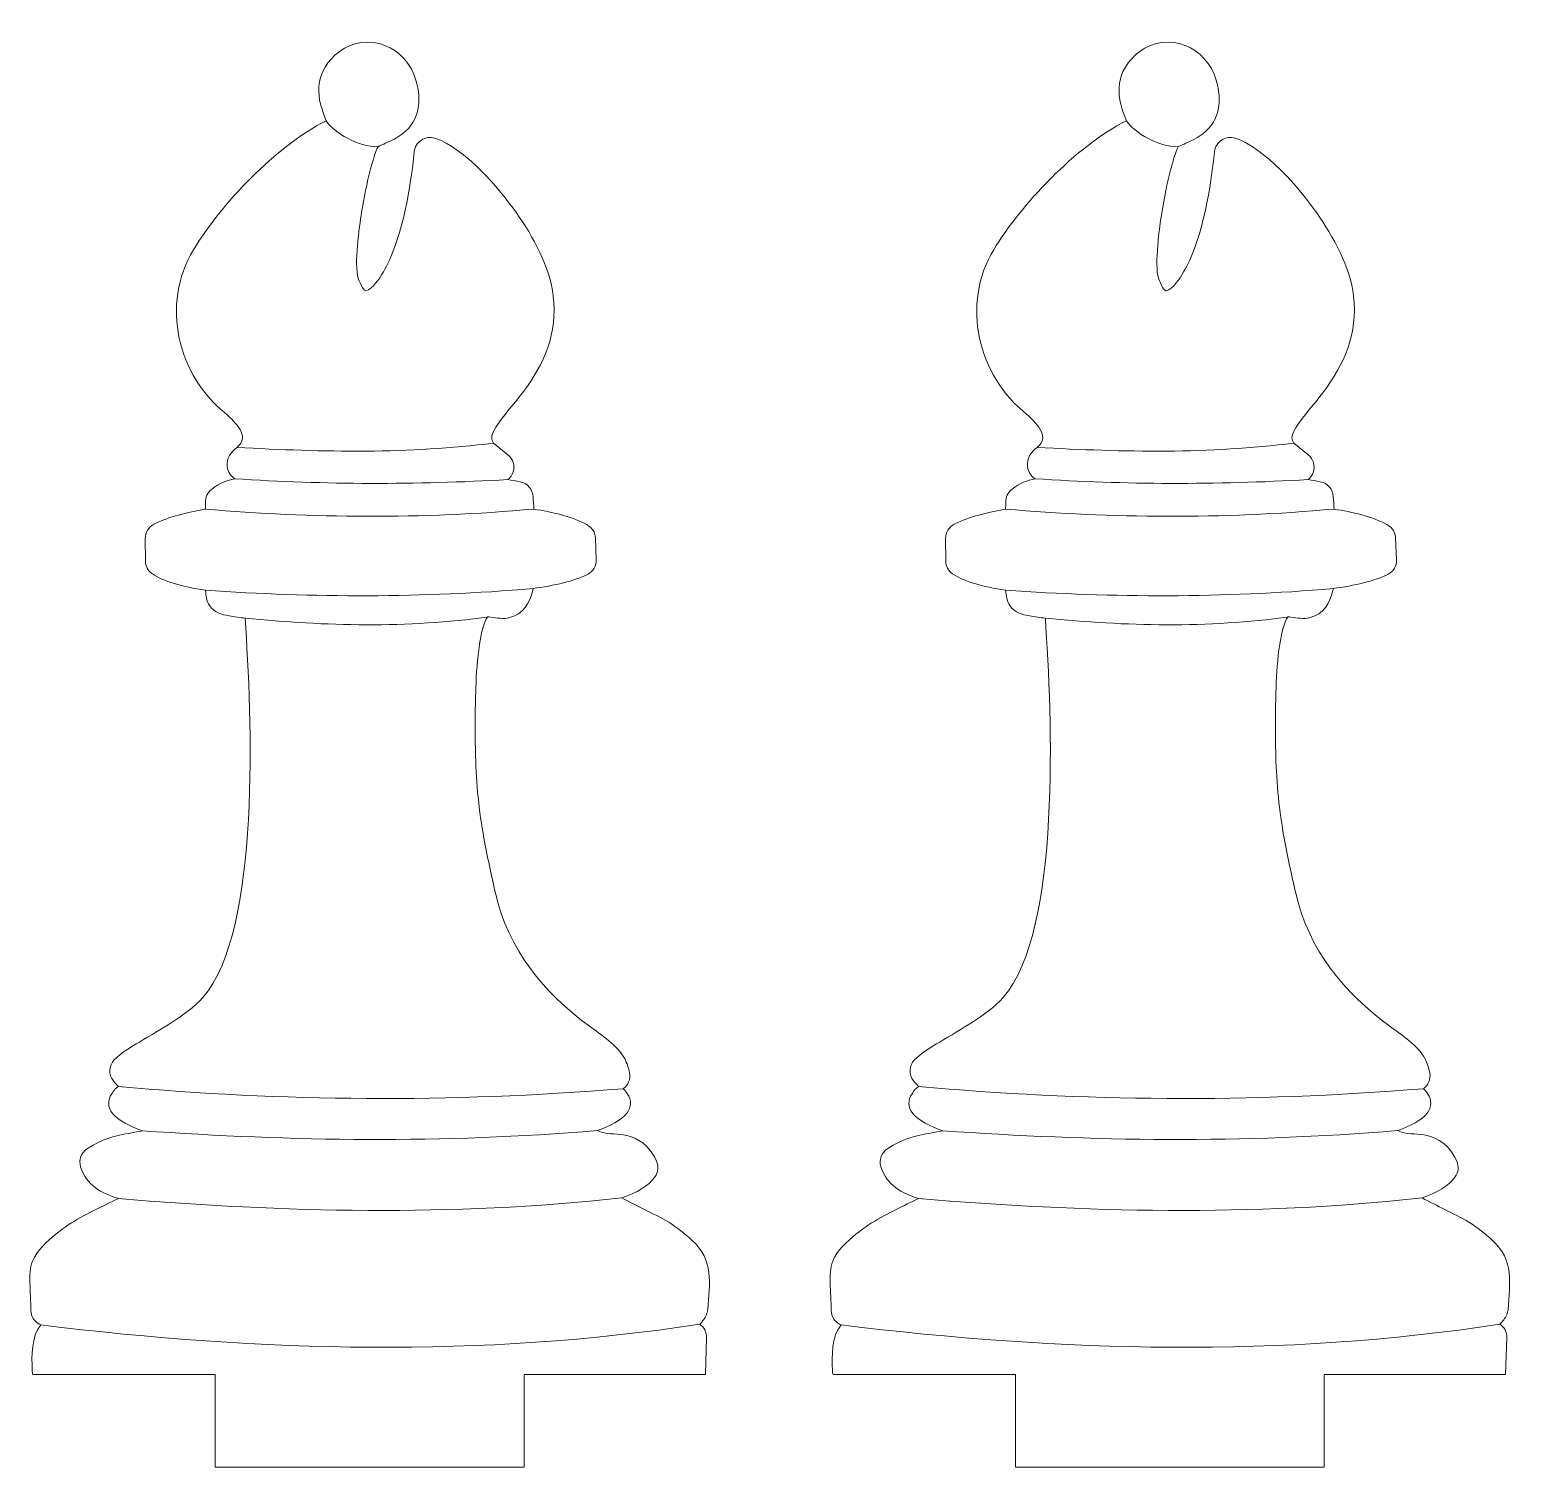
# Model space of a CAD drawing. Header units: millimetres. Extents: x 1411 to 2294, y -163 to 58.
# Drawn here: x 1467.69 to 1515.76, y -26.48 to 20.07 of the extents above; entities that cross this region are included whole.
import ezdxf

# ---------------------------------------------------------------- set-up
doc = ezdxf.new("R2010")
doc.units = ezdxf.units.MM
doc.header["$MEASUREMENT"] = 0
doc.layers.add('layer 1', color=7, linetype='Continuous')

msp = doc.modelspace()

# ---------------------------------------------------------------- linework, layer by layer
at = {"layer": 'layer 1', "color": 250, "lineweight": 9}
for points in [[(1489.5678, -23.4816), (1489.5678, -23.4816), (1483.698, -23.4816), (1483.698, -23.4816), (1483.698, -23.4816), (1483.698, -23.4816), (1483.698, -26.4816), (1483.698, -26.4816), (1483.698, -26.4816), (1483.698, -26.4816), (1473.698, -26.4816), (1473.698, -26.4816), (1473.698, -26.4816), (1473.698, -26.4816), (1473.698, -23.4816), (1473.698, -23.4816), (1473.698, -23.4816), (1473.698, -23.4816), (1467.7989, -23.4816), (1467.7989, -23.4816), (1467.7989, -23.4816), (1467.7847, -23.4365), (1467.7765, -23.3883), (1467.7749, -23.338), (1467.7749, -23.338), (1467.7602, -22.8842), (1467.7405, -22.2508), (1468.0542, -21.8734), (1468.0542, -21.8734), (1468.0373, -21.8645), (1468.0207, -21.8555), (1468.0041, -21.8465), (1468.0041, -21.8465), (1467.8372, -21.7556), (1467.7393, -21.5942), (1467.7359, -21.4041), (1467.7359, -21.4041), (1467.7304, -21.1047), (1467.7103, -20.8078), (1467.7016, -20.5091), (1467.7016, -20.5091), (1467.6946, -20.2693), (1467.7012, -20.038), (1467.7869, -19.8103), (1467.7869, -19.8103), (1467.9246, -19.4443), (1468.2447, -19.1806), (1468.5372, -18.9379), (1468.5372, -18.9379), (1469.0964, -18.4739), (1469.5687, -18.2744), (1470.1985, -17.955), (1470.1985, -17.955), (1470.3267, -17.89), (1470.4489, -17.8313), (1470.5659, -17.7786), (1470.5659, -17.7786), (1470.016, -17.6171), (1469.5312, -17.3367), (1469.3438, -16.7565), (1469.3438, -16.7565), (1469.2696, -16.527), (1469.36, -16.2841), (1469.566, -16.1589), (1469.566, -16.1589), (1470.0671, -15.8542), (1470.3713, -15.7642), (1470.9524, -15.6587), (1470.9524, -15.6587), (1471.0842, -15.6348), (1471.2167, -15.6112), (1471.348, -15.5843), (1471.348, -15.5843), (1470.9332, -15.4434), (1470.5747, -15.261), (1470.3743, -15.0235), (1470.3743, -15.0235), (1470.2198, -14.8404), (1470.2104, -14.5838), (1470.351, -14.3898), (1470.351, -14.3898), (1470.387, -14.3402), (1470.4134, -14.288), (1470.4549, -14.2419), (1470.4549, -14.2419), (1470.4884, -14.2044), (1470.5263, -14.1755), (1470.5654, -14.1479), (1470.5654, -14.1479), (1470.5095, -14.0945), (1470.4559, -14.0352), (1470.4026, -13.9687), (1470.4026, -13.9687), (1470.24, -13.7663), (1470.2523, -13.479), (1470.4316, -13.2912), (1470.4316, -13.2912), (1470.6404, -13.0727), (1470.9866, -12.871), (1471.2466, -12.7147), (1471.2466, -12.7147), (1471.6008, -12.5016), (1471.9584, -12.2951), (1472.3048, -12.0691), (1472.3048, -12.0691), (1472.6439, -11.8479), (1473.0305, -11.577), (1473.2988, -11.2722), (1473.2988, -11.2722), (1475.1929, -9.1204), (1474.8832, -2.1534), (1474.6683, 1.0099), (1474.6683, 1.0099), (1474.4956, 1.0338), (1474.3229, 1.058), (1474.1521, 1.0869), (1474.1521, 1.0869), (1473.9026, 1.1291), (1473.6712, 1.1926), (1473.5204, 1.4169), (1473.5204, 1.4169), (1473.4023, 1.5927), (1473.4143, 1.7303), (1473.3842, 1.9134), (1473.3842, 1.9134), (1472.6379, 2.0342), (1472.0136, 2.2047), (1471.6663, 2.4446), (1471.6663, 2.4446), (1471.5241, 2.5428), (1471.4458, 2.6908), (1471.4443, 2.8636), (1471.4443, 2.8636), (1471.4443, 2.8636), (1471.4384, 3.5898), (1471.4384, 3.5898), (1471.4384, 3.5898), (1471.4368, 3.7883), (1471.5397, 3.9593), (1471.716, 4.0507), (1471.716, 4.0507), (1472.209, 4.3063), (1472.8014, 4.4319), (1473.3797, 4.5406), (1473.3797, 4.5406), (1473.3821, 4.6132), (1473.386, 4.6868), (1473.384, 4.7612), (1473.384, 4.7612), (1473.3794, 4.93), (1473.4488, 5.0774), (1473.5821, 5.1812), (1473.5821, 5.1812), (1473.8568, 5.3951), (1474.0789, 5.4747), (1474.3338, 5.5253), (1474.3338, 5.5253), (1474.2072, 5.6099), (1474.114, 5.7343), (1474.0893, 5.9213), (1474.0893, 5.9213), (1474.0545, 6.1844), (1474.2081, 6.3905), (1474.4024, 6.542), (1474.4024, 6.542), (1474.8664, 6.9046), (1474.3179, 7.371), (1474.072, 7.6111), (1474.072, 7.6111), (1472.4815, 8.8554), (1471.9275, 11.1723), (1472.9947, 12.9409), (1472.9947, 12.9409), (1473.8715, 14.3938), (1475.6537, 16.2871), (1477.2919, 17.1183), (1477.2919, 17.1183), (1477.1511, 17.471), (1477.0287, 17.8314), (1477.0567, 18.2187), (1477.0567, 18.2187), (1477.0908, 18.6917), (1477.3408, 19.0618), (1477.7098, 19.3458), (1477.7098, 19.3458), (1478.6448, 20.0655), (1479.8949, 19.4924), (1480.1997, 18.4322), (1480.1997, 18.4322), (1480.3874, 17.7793), (1480.3303, 17.1344), (1479.7642, 16.693), (1479.7642, 16.693), (1479.5961, 16.5621), (1479.4111, 16.4714), (1479.2172, 16.3865), (1479.2172, 16.3865), (1479.1586, 16.3609), (1479.036, 16.3136), (1478.9715, 16.2741), (1478.9715, 16.2741), (1478.8798, 16.1174), (1478.7717, 15.715), (1478.7304, 15.559), (1478.7304, 15.559), (1478.608, 15.0964), (1478.5135, 14.6191), (1478.438, 14.1467), (1478.438, 14.1467), (1478.3648, 13.6887), (1478.1941, 12.4547), (1478.3291, 12.0235), (1478.3291, 12.0235), (1478.3529, 11.9477), (1478.4756, 11.6304), (1478.5722, 11.6117), (1478.5722, 11.6117), (1478.6122, 11.604), (1478.7208, 11.6842), (1478.7473, 11.7063), (1478.7473, 11.7063), (1478.952, 11.877), (1479.1257, 12.1698), (1479.2438, 12.4045), (1479.2438, 12.4045), (1479.7787, 13.4665), (1480.0228, 14.9448), (1480.1452, 16.1148), (1480.1452, 16.1148), (1480.1618, 16.2739), (1480.2412, 16.404), (1480.375, 16.4917), (1480.375, 16.4917), (1480.5089, 16.5793), (1480.6599, 16.6), (1480.8124, 16.5516), (1480.8124, 16.5516), (1481.7648, 16.2493), (1482.8962, 14.9292), (1483.4547, 14.1344), (1483.4547, 14.1344), (1483.9861, 13.3783), (1484.5411, 12.3747), (1484.6456, 11.4441), (1484.6456, 11.4441), (1484.7825, 10.2242), (1484.3701, 9.2567), (1483.6473, 8.3063), (1483.6473, 8.3063), (1483.4068, 7.9899), (1483.1373, 7.6902), (1482.9053, 7.3696), (1482.9053, 7.3696), (1482.8157, 7.2459), (1482.6528, 7.0095), (1482.6527, 6.849), (1482.6527, 6.849), (1482.6526, 6.7887), (1482.6786, 6.7326), (1482.7117, 6.6827), (1482.7117, 6.6827), (1482.7117, 6.6827), (1483.1795, 6.3003), (1483.1795, 6.3003), (1483.1795, 6.3003), (1483.3447, 6.1652), (1483.4083, 5.9552), (1483.3457, 5.7512), (1483.3457, 5.7512), (1483.3139, 5.6475), (1483.2542, 5.5608), (1483.1753, 5.4981), (1483.1753, 5.4981), (1483.3071, 5.4764), (1483.4387, 5.4532), (1483.5701, 5.4286), (1483.5701, 5.4286), (1483.8112, 5.3835), (1483.9834, 5.1816), (1483.9898, 4.9364), (1483.9898, 4.9364), (1483.9932, 4.8088), (1484.0119, 4.6754), (1484.0159, 4.5442), (1484.0159, 4.5442), (1484.6159, 4.4401), (1485.2268, 4.3198), (1485.7442, 4.0319), (1485.7442, 4.0319), (1485.9054, 3.9423), (1486.0006, 3.7876), (1486.008, 3.6033), (1486.008, 3.6033), (1486.008, 3.6033), (1486.0361, 2.9085), (1486.0361, 2.9085), (1486.0361, 2.9085), (1486.0442, 2.7091), (1485.9455, 2.534), (1485.7708, 2.4375), (1485.7708, 2.4375), (1485.3592, 2.2102), (1484.6449, 2.0659), (1483.9924, 1.9716), (1483.9924, 1.9716), (1483.9898, 1.9496), (1483.9857, 1.9275), (1483.9801, 1.9055), (1483.9801, 1.9055), (1483.8787, 1.5043), (1483.6705, 1.1358), (1483.2396, 1.0308), (1483.2396, 1.0308), (1483.0084, 0.9744), (1482.8354, 1.0177), (1482.6112, 1.046), (1482.6112, 1.046), (1482.5917, 1.0485), (1482.5497, 1.054), (1482.5255, 1.0517), (1482.5255, 1.0517), (1482.3897, 0.9339), (1482.2782, 0.3114), (1482.2552, 0.1596), (1482.2552, 0.1596), (1482.1855, -0.3011), (1482.1561, -0.7773), (1482.1381, -1.2426), (1482.1381, -1.2426), (1482.1097, -1.9766), (1482.1136, -2.7147), (1482.129, -3.449), (1482.129, -3.449), (1482.1478, -4.3515), (1482.2419, -5.2269), (1482.4014, -6.1148), (1482.4014, -6.1148), (1482.5083, -6.7091), (1482.6394, -7.2989), (1482.7726, -7.8878), (1482.7726, -7.8878), (1483.1874, -9.7211), (1484.3308, -11.103), (1485.8157, -12.1974), (1485.8157, -12.1974), (1486.1992, -12.48), (1486.7303, -12.8229), (1486.9574, -13.2505), (1486.9574, -13.2505), (1487.0347, -13.3961), (1487.0822, -13.5496), (1487.113, -13.7111), (1487.113, -13.7111), (1487.1511, -13.9116), (1487.0693, -14.1077), (1486.9125, -14.2221), (1486.9125, -14.2221), (1486.9608, -14.2753), (1487.0064, -14.3332), (1487.0505, -14.396), (1487.0505, -14.396), (1487.1817, -14.5827), (1487.1769, -14.8228), (1487.0384, -15.0041), (1487.0384, -15.0041), (1486.8518, -15.2483), (1486.4932, -15.4344), (1486.0742, -15.5771), (1486.0742, -15.5771), (1486.1335, -15.6141), (1486.2027, -15.6386), (1486.2894, -15.654), (1486.2894, -15.654), (1486.579, -15.7054), (1486.8369, -15.6771), (1487.1345, -15.77), (1487.1345, -15.77), (1487.546, -15.8984), (1487.8149, -16.1858), (1487.9867, -16.574), (1487.9867, -16.574), (1488.0624, -16.7451), (1488.0436, -16.9292), (1487.9348, -17.0814), (1487.9348, -17.0814), (1487.7243, -17.3757), (1487.3419, -17.5954), (1486.862, -17.7607), (1486.862, -17.7607), (1487.1197, -17.8851), (1487.3692, -18.0186), (1487.5956, -18.1332), (1487.5956, -18.1332), (1487.8588, -18.2664), (1488.1296, -18.3945), (1488.3818, -18.5475), (1488.3818, -18.5475), (1488.6611, -18.7169), (1488.9046, -18.9154), (1489.1445, -19.1363), (1489.1445, -19.1363), (1489.8501, -19.7859), (1489.7048, -20.5122), (1489.6462, -21.3711), (1489.6462, -21.3711), (1489.6419, -21.434), (1489.6288, -21.4871), (1489.6032, -21.5447), (1489.6032, -21.5447), (1489.5533, -21.6572), (1489.4778, -21.7572), (1489.3852, -21.8462), (1489.3852, -21.8462), (1489.5309, -21.9451), (1489.6128, -22.1056), (1489.607, -22.2866), (1489.607, -22.2866), (1489.607, -22.2866), (1489.5688, -23.4611), (1489.5688, -23.4611), (1489.5688, -23.4611), (1489.5686, -23.468), (1489.5682, -23.4749), (1489.5678, -23.4816)], [(1515.4759, -23.4816), (1515.4759, -23.4816), (1509.6061, -23.4816), (1509.6061, -23.4816), (1509.6061, -23.4816), (1509.6061, -23.4816), (1509.6061, -26.4816), (1509.6061, -26.4816), (1509.6061, -26.4816), (1509.6061, -26.4816), (1499.6061, -26.4816), (1499.6061, -26.4816), (1499.6061, -26.4816), (1499.6061, -26.4816), (1499.6061, -23.4816), (1499.6061, -23.4816), (1499.6061, -23.4816), (1499.6061, -23.4816), (1493.707, -23.4816), (1493.707, -23.4816), (1493.707, -23.4816), (1493.6928, -23.4365), (1493.6846, -23.3883), (1493.683, -23.338), (1493.683, -23.338), (1493.6683, -22.8842), (1493.6486, -22.2508), (1493.9623, -21.8734), (1493.9623, -21.8734), (1493.9454, -21.8645), (1493.9288, -21.8555), (1493.9122, -21.8465), (1493.9122, -21.8465), (1493.7453, -21.7556), (1493.6474, -21.5942), (1493.644, -21.4041), (1493.644, -21.4041), (1493.6385, -21.1047), (1493.6184, -20.8078), (1493.6097, -20.5091), (1493.6097, -20.5091), (1493.6027, -20.2693), (1493.6093, -20.038), (1493.695, -19.8103), (1493.695, -19.8103), (1493.8327, -19.4443), (1494.1528, -19.1806), (1494.4453, -18.9379), (1494.4453, -18.9379), (1495.0045, -18.4739), (1495.4768, -18.2744), (1496.1066, -17.955), (1496.1066, -17.955), (1496.2348, -17.89), (1496.357, -17.8313), (1496.474, -17.7786), (1496.474, -17.7786), (1495.9241, -17.6171), (1495.4393, -17.3367), (1495.2519, -16.7565), (1495.2519, -16.7565), (1495.1777, -16.527), (1495.2681, -16.2841), (1495.4741, -16.1589), (1495.4741, -16.1589), (1495.9752, -15.8542), (1496.2794, -15.7642), (1496.8605, -15.6587), (1496.8605, -15.6587), (1496.9923, -15.6348), (1497.1248, -15.6112), (1497.2561, -15.5843), (1497.2561, -15.5843), (1496.8413, -15.4434), (1496.4828, -15.261), (1496.2824, -15.0235), (1496.2824, -15.0235), (1496.1279, -14.8404), (1496.1185, -14.5838), (1496.2591, -14.3898), (1496.2591, -14.3898), (1496.2951, -14.3402), (1496.3215, -14.288), (1496.363, -14.2419), (1496.363, -14.2419), (1496.3965, -14.2044), (1496.4344, -14.1755), (1496.4735, -14.1479), (1496.4735, -14.1479), (1496.4176, -14.0945), (1496.364, -14.0352), (1496.3107, -13.9687), (1496.3107, -13.9687), (1496.1481, -13.7663), (1496.1604, -13.479), (1496.3397, -13.2912), (1496.3397, -13.2912), (1496.5485, -13.0727), (1496.8947, -12.871), (1497.1547, -12.7147), (1497.1547, -12.7147), (1497.5089, -12.5016), (1497.8665, -12.2951), (1498.2129, -12.0691), (1498.2129, -12.0691), (1498.552, -11.8479), (1498.9386, -11.577), (1499.2069, -11.2722), (1499.2069, -11.2722), (1501.101, -9.1204), (1500.7913, -2.1534), (1500.5764, 1.0099), (1500.5764, 1.0099), (1500.4037, 1.0338), (1500.231, 1.058), (1500.0602, 1.0869), (1500.0602, 1.0869), (1499.8107, 1.1291), (1499.5793, 1.1926), (1499.4285, 1.4169), (1499.4285, 1.4169), (1499.3104, 1.5927), (1499.3224, 1.7303), (1499.2923, 1.9134), (1499.2923, 1.9134), (1498.546, 2.0342), (1497.9217, 2.2047), (1497.5744, 2.4446), (1497.5744, 2.4446), (1497.4322, 2.5428), (1497.3539, 2.6908), (1497.3524, 2.8636), (1497.3524, 2.8636), (1497.3524, 2.8636), (1497.3465, 3.5898), (1497.3465, 3.5898), (1497.3465, 3.5898), (1497.3449, 3.7883), (1497.4478, 3.9593), (1497.6241, 4.0507), (1497.6241, 4.0507), (1498.1171, 4.3063), (1498.7095, 4.4319), (1499.2878, 4.5406), (1499.2878, 4.5406), (1499.2902, 4.6132), (1499.2941, 4.6868), (1499.2921, 4.7612), (1499.2921, 4.7612), (1499.2875, 4.93), (1499.3569, 5.0774), (1499.4902, 5.1812), (1499.4902, 5.1812), (1499.7649, 5.3951), (1499.987, 5.4747), (1500.2419, 5.5253), (1500.2419, 5.5253), (1500.1153, 5.6099), (1500.0221, 5.7343), (1499.9974, 5.9213), (1499.9974, 5.9213), (1499.9626, 6.1844), (1500.1162, 6.3905), (1500.3105, 6.542), (1500.3105, 6.542), (1500.7745, 6.9046), (1500.226, 7.371), (1499.9801, 7.6111), (1499.9801, 7.6111), (1498.3896, 8.8554), (1497.8356, 11.1723), (1498.9028, 12.9409), (1498.9028, 12.9409), (1499.7796, 14.3938), (1501.5618, 16.2871), (1503.2, 17.1183), (1503.2, 17.1183), (1503.0592, 17.471), (1502.9368, 17.8314), (1502.9648, 18.2187), (1502.9648, 18.2187), (1502.9989, 18.6917), (1503.2489, 19.0618), (1503.6179, 19.3458), (1503.6179, 19.3458), (1504.5529, 20.0655), (1505.803, 19.4924), (1506.1078, 18.4322), (1506.1078, 18.4322), (1506.2955, 17.7793), (1506.2384, 17.1344), (1505.6723, 16.693), (1505.6723, 16.693), (1505.5042, 16.5621), (1505.3192, 16.4714), (1505.1253, 16.3865), (1505.1253, 16.3865), (1505.0667, 16.3609), (1504.9441, 16.3136), (1504.8796, 16.2741), (1504.8796, 16.2741), (1504.7879, 16.1174), (1504.6798, 15.715), (1504.6385, 15.559), (1504.6385, 15.559), (1504.5161, 15.0964), (1504.4216, 14.6191), (1504.3461, 14.1467), (1504.3461, 14.1467), (1504.2729, 13.6887), (1504.1022, 12.4547), (1504.2372, 12.0235), (1504.2372, 12.0235), (1504.261, 11.9477), (1504.3837, 11.6304), (1504.4803, 11.6117), (1504.4803, 11.6117), (1504.5203, 11.604), (1504.6289, 11.6842), (1504.6554, 11.7063), (1504.6554, 11.7063), (1504.8601, 11.877), (1505.0338, 12.1698), (1505.1519, 12.4045), (1505.1519, 12.4045), (1505.6868, 13.4665), (1505.9309, 14.9448), (1506.0533, 16.1148), (1506.0533, 16.1148), (1506.0699, 16.2739), (1506.1493, 16.404), (1506.2831, 16.4917), (1506.2831, 16.4917), (1506.417, 16.5793), (1506.568, 16.6), (1506.7205, 16.5516), (1506.7205, 16.5516), (1507.6729, 16.2493), (1508.8043, 14.9292), (1509.3628, 14.1344), (1509.3628, 14.1344), (1509.8942, 13.3783), (1510.4492, 12.3747), (1510.5537, 11.4441), (1510.5537, 11.4441), (1510.6906, 10.2242), (1510.2782, 9.2567), (1509.5554, 8.3063), (1509.5554, 8.3063), (1509.3149, 7.9899), (1509.0454, 7.6902), (1508.8134, 7.3696), (1508.8134, 7.3696), (1508.7238, 7.2459), (1508.5609, 7.0095), (1508.5608, 6.849), (1508.5608, 6.849), (1508.5607, 6.7887), (1508.5867, 6.7326), (1508.6198, 6.6827), (1508.6198, 6.6827), (1508.6198, 6.6827), (1509.0876, 6.3003), (1509.0876, 6.3003), (1509.0876, 6.3003), (1509.2528, 6.1652), (1509.3164, 5.9552), (1509.2538, 5.7512), (1509.2538, 5.7512), (1509.222, 5.6475), (1509.1623, 5.5608), (1509.0834, 5.4981), (1509.0834, 5.4981), (1509.2152, 5.4764), (1509.3468, 5.4532), (1509.4782, 5.4286), (1509.4782, 5.4286), (1509.7193, 5.3835), (1509.8915, 5.1816), (1509.8979, 4.9364), (1509.8979, 4.9364), (1509.9013, 4.8088), (1509.92, 4.6754), (1509.924, 4.5442), (1509.924, 4.5442), (1510.524, 4.4401), (1511.1349, 4.3198), (1511.6523, 4.0319), (1511.6523, 4.0319), (1511.8135, 3.9423), (1511.9087, 3.7876), (1511.9161, 3.6033), (1511.9161, 3.6033), (1511.9161, 3.6033), (1511.9442, 2.9085), (1511.9442, 2.9085), (1511.9442, 2.9085), (1511.9523, 2.7091), (1511.8536, 2.534), (1511.6789, 2.4375), (1511.6789, 2.4375), (1511.2673, 2.2102), (1510.553, 2.0659), (1509.9005, 1.9716), (1509.9005, 1.9716), (1509.8979, 1.9496), (1509.8938, 1.9275), (1509.8882, 1.9055), (1509.8882, 1.9055), (1509.7868, 1.5043), (1509.5786, 1.1358), (1509.1477, 1.0308), (1509.1477, 1.0308), (1508.9165, 0.9744), (1508.7435, 1.0177), (1508.5193, 1.046), (1508.5193, 1.046), (1508.4998, 1.0485), (1508.4578, 1.054), (1508.4336, 1.0517), (1508.4336, 1.0517), (1508.2978, 0.9339), (1508.1863, 0.3114), (1508.1633, 0.1596), (1508.1633, 0.1596), (1508.0936, -0.3011), (1508.0642, -0.7773), (1508.0462, -1.2426), (1508.0462, -1.2426), (1508.0178, -1.9766), (1508.0217, -2.7147), (1508.0371, -3.449), (1508.0371, -3.449), (1508.0559, -4.3515), (1508.15, -5.2269), (1508.3095, -6.1148), (1508.3095, -6.1148), (1508.4164, -6.7091), (1508.5475, -7.2989), (1508.6807, -7.8878), (1508.6807, -7.8878), (1509.0955, -9.7211), (1510.2389, -11.103), (1511.7238, -12.1974), (1511.7238, -12.1974), (1512.1073, -12.48), (1512.6384, -12.8229), (1512.8655, -13.2505), (1512.8655, -13.2505), (1512.9428, -13.3961), (1512.9903, -13.5496), (1513.0211, -13.7111), (1513.0211, -13.7111), (1513.0592, -13.9116), (1512.9774, -14.1077), (1512.8206, -14.2221), (1512.8206, -14.2221), (1512.8689, -14.2753), (1512.9145, -14.3332), (1512.9586, -14.396), (1512.9586, -14.396), (1513.0898, -14.5827), (1513.085, -14.8228), (1512.9465, -15.0041), (1512.9465, -15.0041), (1512.7599, -15.2483), (1512.4013, -15.4344), (1511.9823, -15.5771), (1511.9823, -15.5771), (1512.0416, -15.6141), (1512.1108, -15.6386), (1512.1975, -15.654), (1512.1975, -15.654), (1512.4871, -15.7054), (1512.745, -15.6771), (1513.0426, -15.77), (1513.0426, -15.77), (1513.4541, -15.8984), (1513.723, -16.1858), (1513.8948, -16.574), (1513.8948, -16.574), (1513.9705, -16.7451), (1513.9517, -16.9292), (1513.8429, -17.0814), (1513.8429, -17.0814), (1513.6324, -17.3757), (1513.25, -17.5954), (1512.7701, -17.7607), (1512.7701, -17.7607), (1513.0278, -17.8851), (1513.2773, -18.0186), (1513.5037, -18.1332), (1513.5037, -18.1332), (1513.7669, -18.2664), (1514.0377, -18.3945), (1514.2899, -18.5475), (1514.2899, -18.5475), (1514.5692, -18.7169), (1514.8127, -18.9154), (1515.0526, -19.1363), (1515.0526, -19.1363), (1515.7582, -19.7859), (1515.6129, -20.5122), (1515.5543, -21.3711), (1515.5543, -21.3711), (1515.55, -21.434), (1515.5369, -21.4871), (1515.5113, -21.5447), (1515.5113, -21.5447), (1515.4614, -21.6572), (1515.3859, -21.7572), (1515.2933, -21.8462), (1515.2933, -21.8462), (1515.439, -21.9451), (1515.5209, -22.1056), (1515.5151, -22.2866), (1515.5151, -22.2866), (1515.5151, -22.2866), (1515.4769, -23.4611), (1515.4769, -23.4611), (1515.4769, -23.4611), (1515.4767, -23.468), (1515.4763, -23.4749), (1515.4759, -23.4816)]]:
    msp.add_open_spline(points, degree=3, knots=[0, 0, 0, 0, 0.0093458, 0.0093458, 0.0093458, 0.0093458, 0.0186916, 0.0186916, 0.0186916, 0.0186916, 0.0280374, 0.0280374, 0.0280374, 0.0280374, 0.0373832, 0.0373832, 0.0373832, 0.0373832, 0.046729, 0.046729, 0.046729, 0.046729, 0.0560748, 0.0560748, 0.0560748, 0.0560748, 0.0654206, 0.0654206, 0.0654206, 0.0654206, 0.0747664, 0.0747664, 0.0747664, 0.0747664, 0.0841121, 0.0841121, 0.0841121, 0.0841121, 0.0934579, 0.0934579, 0.0934579, 0.0934579, 0.1028037, 0.1028037, 0.1028037, 0.1028037, 0.1121495, 0.1121495, 0.1121495, 0.1121495, 0.1214953, 0.1214953, 0.1214953, 0.1214953, 0.1308411, 0.1308411, 0.1308411, 0.1308411, 0.1401869, 0.1401869, 0.1401869, 0.1401869, 0.1495327, 0.1495327, 0.1495327, 0.1495327, 0.1588785, 0.1588785, 0.1588785, 0.1588785, 0.1682243, 0.1682243, 0.1682243, 0.1682243, 0.1775701, 0.1775701, 0.1775701, 0.1775701, 0.1869159, 0.1869159, 0.1869159, 0.1869159, 0.1962617, 0.1962617, 0.1962617, 0.1962617, 0.2056075, 0.2056075, 0.2056075, 0.2056075, 0.2149533, 0.2149533, 0.2149533, 0.2149533, 0.2242991, 0.2242991, 0.2242991, 0.2242991, 0.2336449, 0.2336449, 0.2336449, 0.2336449, 0.2429907, 0.2429907, 0.2429907, 0.2429907, 0.2523364, 0.2523364, 0.2523364, 0.2523364, 0.2616822, 0.2616822, 0.2616822, 0.2616822, 0.271028, 0.271028, 0.271028, 0.271028, 0.2803738, 0.2803738, 0.2803738, 0.2803738, 0.2897196, 0.2897196, 0.2897196, 0.2897196, 0.2990654, 0.2990654, 0.2990654, 0.2990654, 0.3084112, 0.3084112, 0.3084112, 0.3084112, 0.317757, 0.317757, 0.317757, 0.317757, 0.3271028, 0.3271028, 0.3271028, 0.3271028, 0.3364486, 0.3364486, 0.3364486, 0.3364486, 0.3457944, 0.3457944, 0.3457944, 0.3457944, 0.3551402, 0.3551402, 0.3551402, 0.3551402, 0.364486, 0.364486, 0.364486, 0.364486, 0.3738318, 0.3738318, 0.3738318, 0.3738318, 0.3831776, 0.3831776, 0.3831776, 0.3831776, 0.3925234, 0.3925234, 0.3925234, 0.3925234, 0.4018692, 0.4018692, 0.4018692, 0.4018692, 0.411215, 0.411215, 0.411215, 0.411215, 0.4205607, 0.4205607, 0.4205607, 0.4205607, 0.4299065, 0.4299065, 0.4299065, 0.4299065, 0.4392523, 0.4392523, 0.4392523, 0.4392523, 0.4485981, 0.4485981, 0.4485981, 0.4485981, 0.4579439, 0.4579439, 0.4579439, 0.4579439, 0.4672897, 0.4672897, 0.4672897, 0.4672897, 0.4766355, 0.4766355, 0.4766355, 0.4766355, 0.4859813, 0.4859813, 0.4859813, 0.4859813, 0.4953271, 0.4953271, 0.4953271, 0.4953271, 0.5046729, 0.5046729, 0.5046729, 0.5046729, 0.5140187, 0.5140187, 0.5140187, 0.5140187, 0.5233645, 0.5233645, 0.5233645, 0.5233645, 0.5327103, 0.5327103, 0.5327103, 0.5327103, 0.5420561, 0.5420561, 0.5420561, 0.5420561, 0.5514019, 0.5514019, 0.5514019, 0.5514019, 0.5607477, 0.5607477, 0.5607477, 0.5607477, 0.5700935, 0.5700935, 0.5700935, 0.5700935, 0.5794393, 0.5794393, 0.5794393, 0.5794393, 0.588785, 0.588785, 0.588785, 0.588785, 0.5981308, 0.5981308, 0.5981308, 0.5981308, 0.6074766, 0.6074766, 0.6074766, 0.6074766, 0.6168224, 0.6168224, 0.6168224, 0.6168224, 0.6261682, 0.6261682, 0.6261682, 0.6261682, 0.635514, 0.635514, 0.635514, 0.635514, 0.6448598, 0.6448598, 0.6448598, 0.6448598, 0.6542056, 0.6542056, 0.6542056, 0.6542056, 0.6635514, 0.6635514, 0.6635514, 0.6635514, 0.6728972, 0.6728972, 0.6728972, 0.6728972, 0.682243, 0.682243, 0.682243, 0.682243, 0.6915888, 0.6915888, 0.6915888, 0.6915888, 0.7009346, 0.7009346, 0.7009346, 0.7009346, 0.7102804, 0.7102804, 0.7102804, 0.7102804, 0.7196262, 0.7196262, 0.7196262, 0.7196262, 0.728972, 0.728972, 0.728972, 0.728972, 0.7383178, 0.7383178, 0.7383178, 0.7383178, 0.7476636, 0.7476636, 0.7476636, 0.7476636, 0.7570093, 0.7570093, 0.7570093, 0.7570093, 0.7663551, 0.7663551, 0.7663551, 0.7663551, 0.7757009, 0.7757009, 0.7757009, 0.7757009, 0.7850467, 0.7850467, 0.7850467, 0.7850467, 0.7943925, 0.7943925, 0.7943925, 0.7943925, 0.8037383, 0.8037383, 0.8037383, 0.8037383, 0.8130841, 0.8130841, 0.8130841, 0.8130841, 0.8224299, 0.8224299, 0.8224299, 0.8224299, 0.8317757, 0.8317757, 0.8317757, 0.8317757, 0.8411215, 0.8411215, 0.8411215, 0.8411215, 0.8504673, 0.8504673, 0.8504673, 0.8504673, 0.8598131, 0.8598131, 0.8598131, 0.8598131, 0.8691589, 0.8691589, 0.8691589, 0.8691589, 0.8785047, 0.8785047, 0.8785047, 0.8785047, 0.8878505, 0.8878505, 0.8878505, 0.8878505, 0.8971963, 0.8971963, 0.8971963, 0.8971963, 0.9065421, 0.9065421, 0.9065421, 0.9065421, 0.9158879, 0.9158879, 0.9158879, 0.9158879, 0.9252336, 0.9252336, 0.9252336, 0.9252336, 0.9345794, 0.9345794, 0.9345794, 0.9345794, 0.9439252, 0.9439252, 0.9439252, 0.9439252, 0.953271, 0.953271, 0.953271, 0.953271, 0.9626168, 0.9626168, 0.9626168, 0.9626168, 0.9719626, 0.9719626, 0.9719626, 0.9719626, 0.9813084, 0.9813084, 0.9813084, 0.9813084, 1, 1, 1, 1], dxfattribs=at)
at = {"layer": 'layer 1', "color": 114, "lineweight": 9}
for points in [[(1477.2919, 17.1183), (1477.5707, 16.7164), (1478.3069, 16.2813), (1478.9715, 16.2741)], [(1503.2, 17.1183), (1503.4788, 16.7164), (1504.215, 16.2813), (1504.8796, 16.2741)], [(1482.7117, 6.6827), (1479.9855, 6.3313), (1477.2013, 6.3846), (1474.4024, 6.542)], [(1508.6198, 6.6827), (1505.8936, 6.3313), (1503.1094, 6.3846), (1500.3105, 6.542)], [(1474.3338, 5.5253), (1477.2442, 5.3324), (1480.1923, 5.3283), (1483.1753, 5.4981)], [(1500.2419, 5.5253), (1503.1523, 5.3324), (1506.1004, 5.3283), (1509.0834, 5.4981)], [(1473.3797, 4.5406), (1476.8234, 4.2536), (1480.3545, 4.2142), (1484.0159, 4.5442)], [(1499.2878, 4.5406), (1502.7315, 4.2536), (1506.2626, 4.2142), (1509.924, 4.5442)], [(1473.3842, 1.9134), (1476.8701, 1.6818), (1480.3976, 1.6587), (1483.9924, 1.9716)], [(1499.2923, 1.9134), (1502.7782, 1.6818), (1506.3057, 1.6587), (1509.9005, 1.9716)], [(1474.6683, 1.0099), (1477.2701, 0.7549), (1479.8941, 0.6886), (1482.5685, 1.0508)], [(1500.5764, 1.0099), (1503.1782, 0.7549), (1505.8022, 0.6886), (1508.4766, 1.0508)], [(1470.5654, -14.1479), (1475.8384, -14.6305), (1481.2766, -14.6831), (1486.9125, -14.2221)], [(1496.4735, -14.1479), (1501.7465, -14.6305), (1507.1847, -14.6831), (1512.8206, -14.2221)], [(1471.348, -15.5843), (1476.1754, -15.9238), (1481.0653, -15.9999), (1486.0742, -15.5771)], [(1497.2561, -15.5843), (1502.0835, -15.9238), (1506.9734, -15.9999), (1511.9823, -15.5771)], [(1470.5659, -17.7786), (1475.9189, -18.2308), (1481.3275, -18.3612), (1486.862, -17.7607)], [(1496.474, -17.7786), (1501.827, -18.2308), (1507.2356, -18.3612), (1512.7701, -17.7607)], [(1468.0542, -21.8734), (1475.1969, -22.7379), (1482.3151, -22.9418), (1489.3852, -21.8462)], [(1493.9623, -21.8734), (1501.105, -22.7379), (1508.2232, -22.9418), (1515.2933, -21.8462)]]:
    msp.add_open_spline(points, degree=3, dxfattribs=at)

doc.saveas('drawing.dxf')
